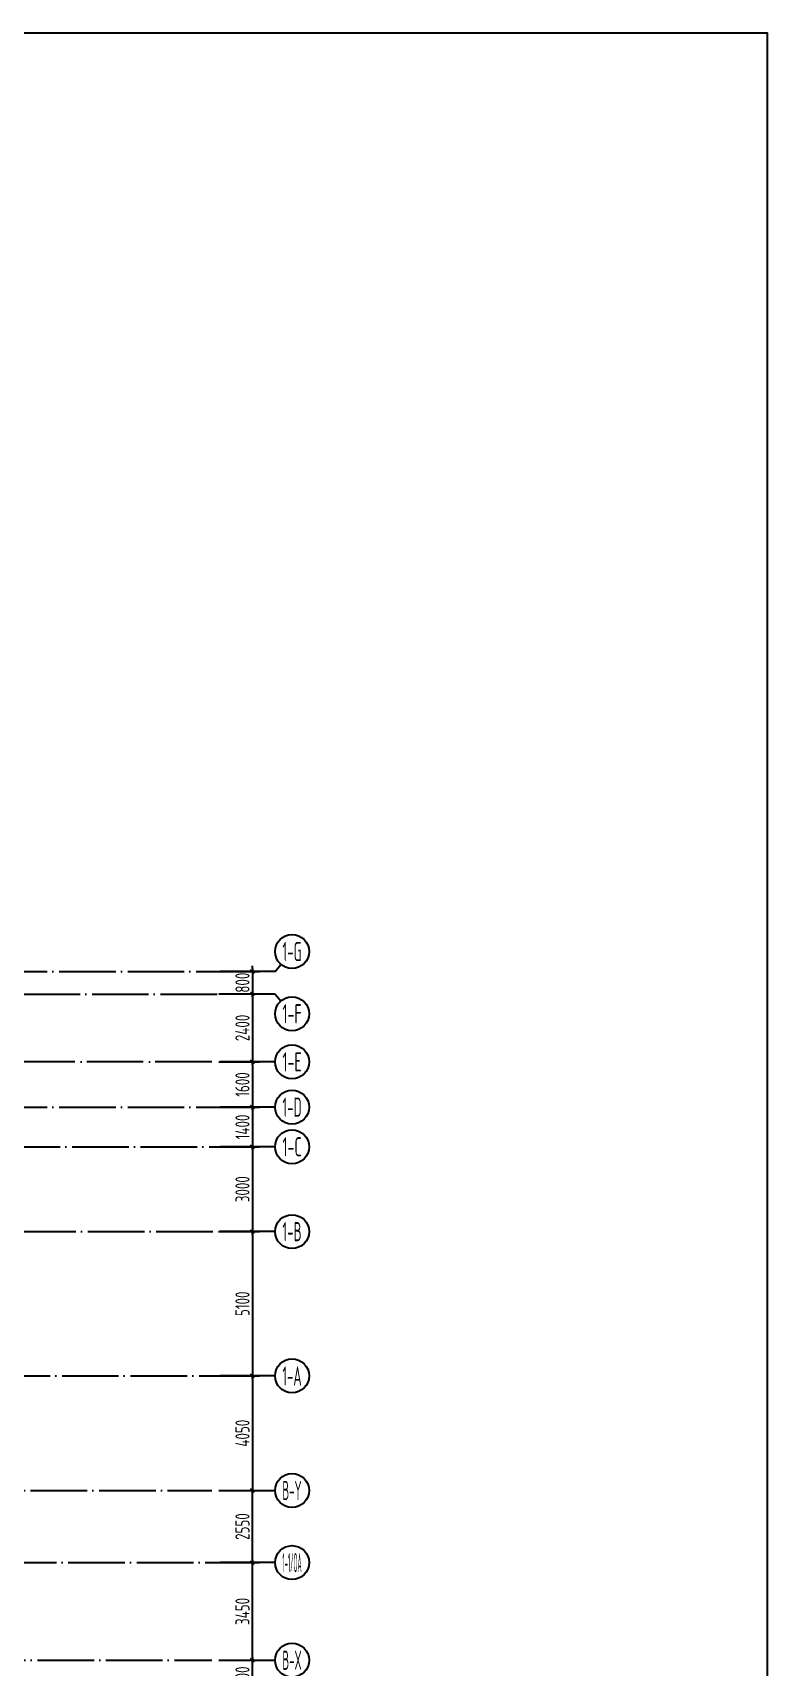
# Model space of a CAD drawing. Header units: millimetres. Extents: x 64473 to 386235, y 427387 to 703525.
# Drawn here: x 360280 to 386235, y 645745 to 703525 of the extents above; entities that cross this region are included whole.
import ezdxf
from ezdxf.enums import TextEntityAlignment as Align

# ---------------------------------------------------------------- set-up
doc = ezdxf.new("R2010")
doc.units = ezdxf.units.MM
doc.header["$LTSCALE"] = 100
doc.header["$PDMODE"] = 35
doc.header["$PDSIZE"] = 200
doc.linetypes.add('DOTE', pattern=[2.42, 2, -0.2, 0.02, -0.2])
for name, color, linetype in [('B-TEXT', 7, 'Continuous'), ('L-AXIS', 3, 'Continuous'), ('L-dote', 253, 'DOTE')]:
    doc.layers.add(name, color=color, linetype=linetype)
doc.styles.add('_TCH_AXIS', font='tssdeng.shx', dxfattribs={"width": 0.7, "bigfont": 'tssdchn.shx'})
doc.styles.add('COMPLEX', font='tssdeng.shx', dxfattribs={"width": 0.7, "bigfont": 'tssdchn.shx'})
doc.styles.add('TSSD_Dimension', font='Tssdeng.shx', dxfattribs={"width": 0.7, "bigfont": 'tssdchn.shx'})
doc.dimstyles.new('TSSD_100_100$0', dxfattribs={"dimtxt": 300, "dimasz": 100, "dimexe": 250, "dimexo": 250, "dimgap": 100, "dimtad": 1, "dimdec": 0, "dimzin": 0, "dimdsep": 46, "dimtxsty": 'TSSD_Dimension', "dimblk": '_tsdbk', "dimblk1": '_tsdbk', "dimblk2": '_tsdbk', "dimsah": 1, "dimcen": 0, "dimclrt": 7, "dimadec": 0, "dimazin": 0, "dimtfac": 1, "dimtdec": 0, "dimtix": 1, "dimtmove": 2, "dimatfit": 3, "dimldrblk": '_tsdbk', "dimfxl": 1, "dimtolj": 1, "dimtzin": 0, "dimarcsym": 0})

# ---------------------------------------------------------------- blocks, each defined once
blk = doc.blocks.new('_tsdbk')
blk.add_line((-1, 0), (0, 0))
at = {"const_width": 0.5}
blk.add_lwpolyline([(-0.7, -0.7), (0.7, 0.7)], dxfattribs=at)
blk = doc.blocks.new('*D671')
at = {"layer": 'Defpoints', "color": 0}
for p in [(366607, 669545), (366607, 667145), (368041, 667145)]:
    blk.add_point(p, dxfattribs=at)
at = {"layer": 'L-AXIS', "color": 0, "lineweight": -2}
for p, q in [((366857, 669545), (368291, 669545)), ((368041, 669445), (368041, 667245)), ((366857, 667145), (368291, 667145))]:
    blk.add_line(p, q, dxfattribs=at)
at = {"layer": 'L-AXIS', "color": 0, "lineweight": -2, "xscale": 100, "yscale": 100, "zscale": 100}
for p, rotation in [((368041, 669545), 90), ((368041, 667145), 270)]:
    blk.add_blockref('_tsdbk', p, dxfattribs=dict(at, rotation=rotation))
at = {"layer": 'L-AXIS', "color": 7, "insert": (367691, 668345), "char_height": 500, "attachment_point": 5, "rotation": 90, "style": 'TSSD_Dimension'}
blk.add_mtext('\\A1;2400', dxfattribs=at)
blk = doc.blocks.new('*D672')
at = {"layer": 'Defpoints', "color": 0}
for p in [(366607, 645995), (368041, 645995), (366607, 644695)]:
    blk.add_point(p, dxfattribs=at)
at = {"layer": 'L-AXIS', "color": 0, "lineweight": -2}
for p, q in [((366857, 645995), (368291, 645995)), ((368041, 644795), (368041, 645895)), ((366857, 644695), (368291, 644695))]:
    blk.add_line(p, q, dxfattribs=at)
at = {"layer": 'L-AXIS', "color": 0, "lineweight": -2, "xscale": 100, "yscale": 100, "zscale": 100}
for p, rotation in [((368041, 645995), 90), ((368041, 644695), 270)]:
    blk.add_blockref('_tsdbk', p, dxfattribs=dict(at, rotation=rotation))
at = {"layer": 'L-AXIS', "color": 7, "insert": (367691, 645345), "char_height": 500, "attachment_point": 5, "rotation": 90, "style": 'TSSD_Dimension'}
blk.add_mtext('\\A1;1300', dxfattribs=at)
blk = doc.blocks.new('*D673')
at = {"layer": 'Defpoints', "color": 0}
for p in [(366607, 651995), (368041, 651995), (366607, 649445)]:
    blk.add_point(p, dxfattribs=at)
at = {"layer": 'L-AXIS', "color": 0, "lineweight": -2}
for p, q in [((366857, 651995), (368291, 651995)), ((368041, 649545), (368041, 651895)), ((366857, 649445), (368291, 649445))]:
    blk.add_line(p, q, dxfattribs=at)
at = {"layer": 'L-AXIS', "color": 0, "lineweight": -2, "xscale": 100, "yscale": 100, "zscale": 100}
for p, rotation in [((368041, 651995), 90), ((368041, 649445), 270)]:
    blk.add_blockref('_tsdbk', p, dxfattribs=dict(at, rotation=rotation))
at = {"layer": 'L-AXIS', "color": 7, "insert": (367691, 650720), "char_height": 500, "attachment_point": 5, "rotation": 90, "style": 'TSSD_Dimension'}
blk.add_mtext('\\A1;2550', dxfattribs=at)
blk = doc.blocks.new('*D674')
at = {"layer": 'Defpoints', "color": 0}
for p in [(366607, 656045), (366607, 651995), (368041, 651995)]:
    blk.add_point(p, dxfattribs=at)
at = {"layer": 'L-AXIS', "color": 0, "lineweight": -2}
for p, q in [((366857, 656045), (368291, 656045)), ((368041, 655945), (368041, 652095)), ((366857, 651995), (368291, 651995))]:
    blk.add_line(p, q, dxfattribs=at)
at = {"layer": 'L-AXIS', "color": 0, "lineweight": -2, "xscale": 100, "yscale": 100, "zscale": 100}
for p, rotation in [((368041, 656045), 90), ((368041, 651995), 270)]:
    blk.add_blockref('_tsdbk', p, dxfattribs=dict(at, rotation=rotation))
at = {"layer": 'L-AXIS', "color": 7, "insert": (367691, 654020), "char_height": 500, "attachment_point": 5, "rotation": 90, "style": 'TSSD_Dimension'}
blk.add_mtext('\\A1;4050', dxfattribs=at)
blk = doc.blocks.new('*D675')
at = {"layer": 'Defpoints', "color": 0}
for p in [(366636, 670345), (366607, 669545), (368041, 669545)]:
    blk.add_point(p, dxfattribs=at)
at = {"layer": 'L-AXIS', "color": 0, "lineweight": -2}
for p, q in [((366886, 670345), (368291, 670345)), ((368041, 670445), (368041, 670545)), ((368041, 670345), (368041, 669545)), ((366857, 669545), (368291, 669545)), ((368041, 669445), (368041, 669345))]:
    blk.add_line(p, q, dxfattribs=at)
at = {"layer": 'L-AXIS', "color": 0, "lineweight": -2, "xscale": 100, "yscale": 100, "zscale": 100}
for p, rotation in [((368041, 670345), 270), ((368041, 669545), 90)]:
    blk.add_blockref('_tsdbk', p, dxfattribs=dict(at, rotation=rotation))
at = {"layer": 'L-AXIS', "color": 7, "insert": (367691, 669945), "char_height": 500, "attachment_point": 5, "rotation": 90, "style": 'TSSD_Dimension'}
blk.add_mtext('\\A1;800', dxfattribs=at)
blk = doc.blocks.new('*D676')
at = {"layer": 'Defpoints', "color": 0}
for p in [(366607, 661145), (366607, 656045), (368041, 656045)]:
    blk.add_point(p, dxfattribs=at)
at = {"layer": 'L-AXIS', "color": 0, "lineweight": -2}
for p, q in [((366857, 661145), (368291, 661145)), ((368041, 661045), (368041, 656145)), ((366857, 656045), (368291, 656045))]:
    blk.add_line(p, q, dxfattribs=at)
at = {"layer": 'L-AXIS', "color": 0, "lineweight": -2, "xscale": 100, "yscale": 100, "zscale": 100}
for p, rotation in [((368041, 661145), 90), ((368041, 656045), 270)]:
    blk.add_blockref('_tsdbk', p, dxfattribs=dict(at, rotation=rotation))
at = {"layer": 'L-AXIS', "color": 7, "insert": (367691, 658595), "char_height": 500, "attachment_point": 5, "rotation": 90, "style": 'TSSD_Dimension'}
blk.add_mtext('\\A1;5100', dxfattribs=at)
blk = doc.blocks.new('*D677')
at = {"layer": 'Defpoints', "color": 0}
for p in [(366607, 664145), (366607, 661145), (368041, 661145)]:
    blk.add_point(p, dxfattribs=at)
at = {"layer": 'L-AXIS', "color": 0, "lineweight": -2}
for p, q in [((366857, 664145), (368291, 664145)), ((368041, 664045), (368041, 661245)), ((366857, 661145), (368291, 661145))]:
    blk.add_line(p, q, dxfattribs=at)
at = {"layer": 'L-AXIS', "color": 0, "lineweight": -2, "xscale": 100, "yscale": 100, "zscale": 100}
for p, rotation in [((368041, 664145), 90), ((368041, 661145), 270)]:
    blk.add_blockref('_tsdbk', p, dxfattribs=dict(at, rotation=rotation))
at = {"layer": 'L-AXIS', "color": 7, "insert": (367691, 662645), "char_height": 500, "attachment_point": 5, "rotation": 90, "style": 'TSSD_Dimension'}
blk.add_mtext('\\A1;3000', dxfattribs=at)
blk = doc.blocks.new('*D678')
at = {"layer": 'Defpoints', "color": 0}
for p in [(366607, 665545), (366607, 664145), (368041, 664145)]:
    blk.add_point(p, dxfattribs=at)
at = {"layer": 'L-AXIS', "color": 0, "lineweight": -2}
for p, q in [((366857, 665545), (368291, 665545)), ((368041, 665445), (368041, 664245)), ((366857, 664145), (368291, 664145))]:
    blk.add_line(p, q, dxfattribs=at)
at = {"layer": 'L-AXIS', "color": 0, "lineweight": -2, "xscale": 100, "yscale": 100, "zscale": 100}
for p, rotation in [((368041, 665545), 90), ((368041, 664145), 270)]:
    blk.add_blockref('_tsdbk', p, dxfattribs=dict(at, rotation=rotation))
at = {"layer": 'L-AXIS', "color": 7, "insert": (367691, 664845), "char_height": 500, "attachment_point": 5, "rotation": 90, "style": 'TSSD_Dimension'}
blk.add_mtext('\\A1;1400', dxfattribs=at)
blk = doc.blocks.new('*D679')
at = {"layer": 'Defpoints', "color": 0}
for p in [(366636, 667145), (366607, 665545), (368041, 665545)]:
    blk.add_point(p, dxfattribs=at)
at = {"layer": 'L-AXIS', "color": 0, "lineweight": -2}
for p, q in [((366886, 667145), (368291, 667145)), ((368041, 667045), (368041, 665645)), ((366857, 665545), (368291, 665545))]:
    blk.add_line(p, q, dxfattribs=at)
at = {"layer": 'L-AXIS', "color": 0, "lineweight": -2, "xscale": 100, "yscale": 100, "zscale": 100}
for p, rotation in [((368041, 667145), 90), ((368041, 665545), 270)]:
    blk.add_blockref('_tsdbk', p, dxfattribs=dict(at, rotation=rotation))
at = {"layer": 'L-AXIS', "color": 7, "insert": (367691, 666345), "char_height": 500, "attachment_point": 5, "rotation": 90, "style": 'TSSD_Dimension'}
blk.add_mtext('\\A1;1600', dxfattribs=at)
blk = doc.blocks.new('*D680')
at = {"layer": 'Defpoints', "color": 0}
for p in [(366607, 649445), (368041, 649445), (366607, 645995)]:
    blk.add_point(p, dxfattribs=at)
at = {"layer": 'L-AXIS', "color": 0, "lineweight": -2}
for p, q in [((366857, 649445), (368291, 649445)), ((368041, 646095), (368041, 649345)), ((366857, 645995), (368291, 645995))]:
    blk.add_line(p, q, dxfattribs=at)
at = {"layer": 'L-AXIS', "color": 0, "lineweight": -2, "xscale": 100, "yscale": 100, "zscale": 100}
for p, rotation in [((368041, 649445), 90), ((368041, 645995), 270)]:
    blk.add_blockref('_tsdbk', p, dxfattribs=dict(at, rotation=rotation))
at = {"layer": 'L-AXIS', "color": 7, "insert": (367691, 647720), "char_height": 500, "attachment_point": 5, "rotation": 90, "style": 'TSSD_Dimension'}
blk.add_mtext('\\A1;3450', dxfattribs=at)
blk = doc.blocks.new('_AXISO')
blk.add_circle((0, 0), 0.5)
at = {"layer": 'B-TEXT', "style": 'COMPLEX', "width": 1.450893}
blk.add_attdef('A', text='', height=0.56, dxfattribs=at).set_placement((0.249375, -0.28), (0.749375, -0.28), align=Align.FIT)

msp = doc.modelspace()

# ---------------------------------------------------------------- linework, layer by layer
at = {"layer": 'L-AXIS'}
for p, q in [((368842.5, 670344.7), (366898.7, 670344.7)), ((368842.5, 670344.7), (369052, 670589.2)), ((368842.5, 669544.7), (366898.7, 669544.7)), ((368842.5, 669544.7), (369052, 669300.3)), ((368842.5, 667144.7), (366898.7, 667144.7)), ((368842.5, 665544.7), (366898.7, 665544.7)), ((368842.5, 664144.7), (366898.7, 664144.7)), ((368842.5, 661144.7), (366898.7, 661144.7)), ((368842.5, 656044.7), (366898.7, 656044.7)), ((366857.1, 651994.7), (368842.5, 651994.7)), ((368842.5, 649444.7), (366898.7, 649444.7)), ((366857.1, 645994.7), (368842.5, 645994.7))]:
    msp.add_line(p, q, dxfattribs=at)
msp.add_lwpolyline([(156734.8, 703525.4), (386234.8, 703525.4), (386234.8, 467498.7), (156734.8, 467498.7)], close=True, dxfattribs=at)
at = {"layer": 'L-dote', "ltscale": 10}
for p, q in [((310396.5, 670344.7), (366898.7, 670344.7)), ((292196.5, 669544.7), (366898.7, 669544.7)), ((366607.1, 667144.7), (349996.5, 667144.7)), ((310396.5, 665544.7), (366857.1, 665544.7)), ((301173.2, 664144.7), (366857.1, 664144.7)), ((304146.5, 661144.7), (366857.1, 661144.7)), ((310496.5, 656044.7), (366857.1, 656044.7)), ((190805.6, 651994.7), (366607.1, 651994.7)), ((344596.5, 649444.7), (366927.6, 649444.7)), ((191046.5, 645994.7), (366607.1, 645994.7))]:
    msp.add_line(p, q, dxfattribs=at)

# ---------------------------------------------------------------- block references
at = {"layer": 'L-AXIS'}
ref = msp.add_blockref('_AXISO', (369442.5, 671044.7), dxfattribs=dict(at, xscale=1199.999999999997, yscale=1200, zscale=1200, rotation=359.9996457873818))
ref.add_attrib('A', '1-G', dxfattribs={"color": 7, "height": 678.82, "rotation": 359.999646, "style": '_TCH_AXIS', "width": 0.355932}).set_placement((369103.1, 670705.3), (369781.9, 670705.3), align=Align.FIT)
ref = msp.add_blockref('_AXISO', (369442.5, 668844.7), dxfattribs=dict(at, xscale=1199.999999999997, yscale=1200, zscale=1200, rotation=359.9996457873818))
ref.add_attrib('A', '1-F', dxfattribs={"color": 7, "height": 678.82, "rotation": 359.999646, "style": '_TCH_AXIS', "width": 0.368421}).set_placement((369103.1, 668505.3), (369781.9, 668505.3), align=Align.FIT)
ref = msp.add_blockref('_AXISO', (369442.5, 667144.7), dxfattribs=dict(at, xscale=1199.999999999997, yscale=1200, zscale=1200, rotation=359.9996457873818))
ref.add_attrib('A', '1-E', dxfattribs={"color": 7, "height": 678.82, "rotation": 359.999646, "style": '_TCH_AXIS', "width": 0.368421}).set_placement((369103.1, 666805.3), (369781.9, 666805.3), align=Align.FIT)
ref = msp.add_blockref('_AXISO', (369442.5, 665544.7), dxfattribs=dict(at, xscale=1199.999999999997, yscale=1200, zscale=1200, rotation=359.9996457873818))
ref.add_attrib('A', '1-D', dxfattribs={"color": 7, "height": 678.82, "rotation": 359.999646, "style": '_TCH_AXIS', "width": 0.362069}).set_placement((369103.1, 665205.3), (369781.9, 665205.3), align=Align.FIT)
ref = msp.add_blockref('_AXISO', (369442.5, 664144.7), dxfattribs=dict(at, xscale=1199.999999999997, yscale=1200, zscale=1200, rotation=359.9996457873818))
ref.add_attrib('A', '1-C', dxfattribs={"color": 7, "height": 678.82, "rotation": 359.999646, "style": '_TCH_AXIS', "width": 0.375}).set_placement((369103.1, 663805.3), (369781.9, 663805.3), align=Align.FIT)
ref = msp.add_blockref('_AXISO', (369442.5, 661144.7), dxfattribs=dict(at, xscale=1199.999999999997, yscale=1200, zscale=1200, rotation=359.9996457873818))
ref.add_attrib('A', '1-B', dxfattribs={"color": 7, "height": 678.82, "rotation": 359.999646, "style": '_TCH_AXIS', "width": 0.362069}).set_placement((369103.1, 660805.3), (369781.9, 660805.3), align=Align.FIT)
ref = msp.add_blockref('_AXISO', (369442.5, 656044.7), dxfattribs=dict(at, xscale=1199.999999999997, yscale=1200, zscale=1200, rotation=359.9996457873818))
ref.add_attrib('A', '1-A', dxfattribs={"color": 7, "height": 678.82, "rotation": 359.999646, "style": '_TCH_AXIS', "width": 0.355932}).set_placement((369103.1, 655705.3), (369781.9, 655705.3), align=Align.FIT)
ref = msp.add_blockref('_AXISO', (369442.5, 651994.7), dxfattribs=dict(at, xscale=1199.999999999997, yscale=1200, zscale=1200, rotation=359.9996457873818))
ref.add_attrib('A', 'B-Y', dxfattribs={"color": 7, "height": 678.82, "rotation": 359.999646, "style": '_TCH_AXIS', "width": 0.313433}).set_placement((369103.1, 651655.3), (369781.9, 651655.3), align=Align.FIT)
ref = msp.add_blockref('_AXISO', (369442.5, 649444.7), dxfattribs=dict(at, xscale=1199.999999999997, yscale=1200, zscale=1200, rotation=359.9996457873818))
ref.add_attrib('A', '1-1/OA', dxfattribs={"color": 7, "height": 678.82, "rotation": 359.999646, "style": '_TCH_AXIS', "width": 0.177966}).set_placement((369103.1, 649105.3), (369781.9, 649105.3), align=Align.FIT)
ref = msp.add_blockref('_AXISO', (369442.5, 645994.7), dxfattribs=dict(at, xscale=1199.999999999997, yscale=1200, zscale=1200, rotation=359.9996457873818))
ref.add_attrib('A', 'B-X', dxfattribs={"color": 7, "height": 678.82, "rotation": 359.999646, "style": '_TCH_AXIS', "width": 0.318182}).set_placement((369103.1, 645655.3), (369781.9, 645655.3), align=Align.FIT)

# ---------------------------------------------------------------- dimensions: what is measured, and where the dimension line sits
for base, p1, p2, picture, middle in [((368040.9, 669544.7), (366636, 670344.7), (366607.1, 669544.7), '*D675', (367690.9, 669944.7)), ((368040.9, 667144.7), (366607.1, 669544.7), (366607.1, 667144.7), '*D671', (367690.9, 668344.7)), ((368040.9, 665544.7), (366636, 667144.7), (366607.1, 665544.7), '*D679', (367690.9, 666344.7)), ((368040.9, 664144.7), (366607.1, 665544.7), (366607.1, 664144.7), '*D678', (367690.9, 664844.7)), ((368040.9, 661144.7), (366607.1, 664144.7), (366607.1, 661144.7), '*D677', (367690.9, 662644.7)), ((368040.9, 656044.7), (366607.1, 661144.7), (366607.1, 656044.7), '*D676', (367690.9, 658594.7)), ((368040.9, 651994.7), (366607.1, 656044.7), (366607.1, 651994.7), '*D674', (367690.9, 654019.7)), ((368040.9, 651994.7), (366607.1, 649444.7), (366607.1, 651994.7), '*D673', (367690.9, 650719.7)), ((368040.9, 649444.7), (366607.1, 645994.7), (366607.1, 649444.7), '*D680', (367690.9, 647719.7)), ((368040.9, 645994.7), (366607.1, 644694.7), (366607.1, 645994.7), '*D672', (367690.9, 645344.7))]:
    dim = msp.add_linear_dim(base=base, p1=p1, p2=p2, angle=90, dimstyle='TSSD_100_100$0', override={"dimtxt": 500}, dxfattribs=at)
    dim.commit()
    dim.dimension.update_dxf_attribs({"geometry": picture, "text_midpoint": middle})

doc.saveas('drawing.dxf')
